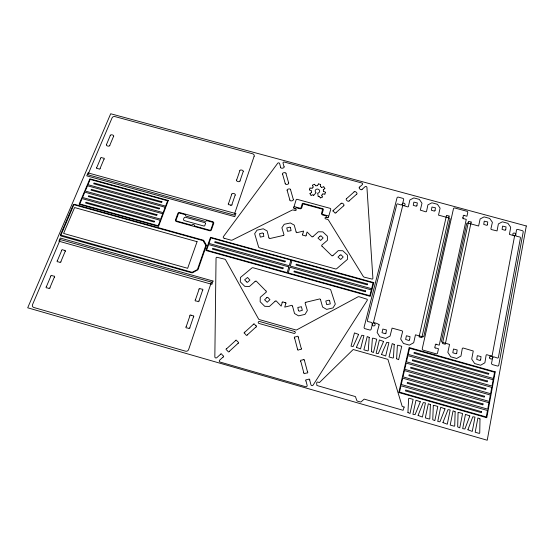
<?xml version="1.0" encoding="UTF-8"?>
<svg xmlns="http://www.w3.org/2000/svg" width="554" height="554" viewBox="0 0 554 554"><rect width="100%" height="100%" fill="white"/><g stroke="black" fill="none" stroke-linecap="round" stroke-linejoin="round"><path stroke-width="0.83" d="M320.392 186.393L320.544 184.544M296.051 231.981L296.729 232.715L303.627 231.053L302.713 234.12M290.663 189.641C290.594 188.27 286.39 188.956 287.069 190.444M286.065 173.354C286.009 172.024 281.785 172.606 282.498 174.143M462.992 217.583L463.303 216.143A0.699 0.609 24.9 0 1 464.342 215.464M320.627 299.672L319.866 298.897L306.023 302.249M292.637 306.092L291.882 305.302L284.728 307.124L285.712 303.814M289.777 200.077C289.908 201.656 294.077 200.832 293.371 199.315M285.158 183.616C285.296 185.168 289.423 184.364 288.724 182.868M268.849 237.881L269.576 238.615L283.094 235.505M280.601 167.433C280.753 168.942 284.673 168.167 284.181 166.74M324.935 194.059L325.447 192.307M306.161 235.069L307.075 231.994L312.034 236.939L313.017 236.655M282.145 302.809L281.155 306.113L276.107 300.836L275.075 301.141M309.416 189.842L309.949 188.097M349.152 201.012C348.237 202.335 345.024 199.426 346.499 198.567M354.061 191.836C355.003 190.562 358.057 193.304 356.762 194.253M362.087 189.482C361.166 190.791 358.009 187.917 359.442 187.065M332.975 255.616L331.984 255.906L322.109 246.281M341.056 203.415C342.012 202.162 345.045 204.876 343.771 205.859M189.828 327.608L193.45 317.006M199.018 300.725L202.549 290.407M231.925 204.516L235.118 195.174M240.027 180.833L243.137 171.733M186.227 326.576L189.877 315.981M195.465 299.721L199.018 289.41M228.539 203.581L231.745 194.253M236.676 179.918L239.806 170.826M255.103 281.287L256.17 281.023L265.927 290.975M49.943 287.602L54.264 277.332M60.898 261.564L65.102 251.564M100.135 168.298L103.944 159.247M109.796 145.328L113.515 136.499M46.425 286.598L50.767 276.335M57.429 260.581L61.653 250.588M96.825 167.391L100.648 158.34M106.527 144.442L110.253 135.612M317.504 185.611L318.391 183.963M321.77 195.126L322.733 193.99M313.737 195.354L316.002 192.757M312.193 188.173L313.142 187.12M113.695 136.395C114.533 135.197 110.516 133.923 110.204 135.495M235.249 195.105C236.046 193.671 231.884 192.543 231.683 194.129M332.996 255.463L338.286 250.63L342.822 250.754L347.427 255.103L347.497 259.341L336.79 268.607A1.489 1.385 15.7 0 1 335.392 268.898L259.57 247.846A1.475 1.364 1.7 0 1 258.566 246.89L254.667 233.663L257.042 230.132L263.261 228.788L267.125 230.976L268.919 237.742M222.937 357.157L219.675 360.135A1.184 1.143 -20.3 0 0 220.111 362.074L305.683 386.727A1.184 1.163 33.6 0 0 307.138 385.321L306.009 381.055M229.391 351.257L237.929 343.459M247.444 334.775L255.83 327.116M243.261 171.657C244.037 170.244 239.958 169.185 239.743 170.701M236.551 179.995C235.81 181.414 239.847 182.529 240.083 180.957M275.054 301.307L269.417 306.431L264.722 306.314L260.145 301.729L260.262 297.276L266.384 292.013L266.093 291.002M220.347 354.456L216.815 357.676A1.184 1.143 -20.2 0 1 214.841 356.859L216.046 258.247A1.184 1.101 -6.1 0 1 216.434 257.444A1.129 1.046 -6.1 0 1 216.78 257.236L224.564 259.14A1.877 1.738 -5.1 0 1 225.672 259.992L258.517 318.903A1.53 1.468 0.2 0 0 259.438 319.623L295.704 329.907A1.537 1.475 12.6 0 0 296.875 329.782L357.822 296.93A1.897 1.773 22.6 0 1 359.255 296.778L367.073 299.243A1.15 1.066 23.9 0 1 367.212 299.479A1.205 1.122 23.8 0 1 367.143 300.497L313.093 385.134A1.191 1.163 34.7 0 1 310.953 384.774L309.721 380.155M226.808 348.577L235.346 340.8M244.854 332.137L253.247 324.499M313.038 236.503L318.349 231.759L322.85 231.884L327.372 236.163L327.407 240.325L321.632 245.297L321.943 246.26M336.049 212.577L343.563 205.88M349.159 200.873L356.561 194.274M362.101 189.35L365.093 186.677A1.073 0.949 14.6 0 1 366.921 187.377L372.89 278.087A1.191 1.101 22 0 1 372.572 278.904A1.136 1.046 22 0 1 372.24 279.119L364.366 277.201A1.877 1.738 20.8 0 1 363.209 276.342L328.467 220.063A1.454 1.323 11.6 0 0 327.58 219.419L325.669 218.892A0.873 0.789 11.3 0 1 325.046 217.902A0.873 0.789 11.3 0 1 326.112 217.369L327.379 217.715A0.907 0.824 11.5 0 0 328.48 217.161L330.738 209.343A0.9 0.817 11.5 0 0 330.094 208.325L297.207 199.35A0.9 0.81 7 0 0 296.099 199.89L293.71 207.646A0.9 0.817 6.8 0 0 294.333 208.671L295.594 209.017A0.873 0.789 7 0 1 296.203 210.001A0.873 0.789 7 0 1 295.13 210.527L293.232 210.008A1.447 1.316 6.6 0 0 292.124 210.111L232.375 240.007A1.849 1.704 -2.8 0 1 230.949 240.145L224.245 238.282M333.536 210.229L341.049 203.553M346.645 198.561L354.054 191.975M359.594 187.058L362.358 184.607A1.066 0.949 14 0 0 361.838 182.993L284.361 162.066A1.06 0.935 5 0 0 283.046 163.174L284.022 166.622M255.082 281.446L249.439 286.473L244.778 286.349L240.284 281.848L240.443 277.478L251.772 268.081A1.496 1.399 -0.1 0 1 253.192 267.783L329.769 289.188A1.51 1.413 16.6 0 1 330.821 290.185L335.315 304.104L333.023 307.906L326.652 309.381L322.594 307.041L320.558 299.825M106.396 144.511C105.558 145.896 109.547 146.942 109.851 145.453M323.314 189.738L324.845 188.602M309.991 193.554L311.459 192.467M320.586 197.91L322.345 197.044M312.546 185.14L314.298 184.281M311.113 195.34L312.899 194.828M321.784 187.384L323.723 186.83M303.183 359.809L301.556 360.197A0.748 0.727 20.6 0 0 300.69 361.34M318.308 196.635L319.069 196.497M315.918 185.805L317.373 185.68M310.06 188.028L312.054 188.228M322.871 193.928L324.824 194.129M283.246 235.568L284.043 234.958L281.896 227.791L284.209 224.28L290.372 222.957L294.236 225.125L296.113 231.842M305.87 302.186L305.067 302.893L307.359 310.552L304.998 314.381L298.564 315.87L294.513 313.516L292.567 306.237M464.453 215.561L466.946 216.233L467.742 212.535A1.156 1.011 24.8 0 0 466.842 211.247L454.806 207.999A1.15 1.011 23.7 0 0 453.484 208.685L422.266 348.729A1.246 1.156 37.1 0 0 423.208 350.17L436.123 353.819A1.26 1.156 38.3 0 0 437.556 353.043L438.477 348.75L435.811 348.002M463.767 218.698L466.267 219.377L439.246 345.17L436.587 344.422M318.515 183.914L320.468 184.44M230.686 205.112L229.19 204.696A0.693 0.63 -2 0 1 228.428 203.678M284.998 302.588L283.419 302.145A0.727 0.693 6.9 0 0 282.111 302.664M64.527 250.387L62.997 249.958A0.741 0.651 -21.8 0 0 61.633 250.45M191.199 315.302L192.785 315.759A0.741 0.699 -16.5 0 1 193.568 316.895M323.578 191.359L325.392 192.19M309.478 189.953L311.237 190.77M320.461 186.518L321.632 187.356M313.052 194.863L313.619 195.361M255.872 325.69L254.729 324.533A0.734 0.706 -2.1 0 0 253.296 324.353M314.43 184.309L315.773 185.756M319.215 196.545L320.454 197.889M323.848 186.871L324.873 188.478M309.97 193.678L310.981 195.299M489.743 358.064L489.999 358.445A1.565 1.399 40.7 0 0 492.409 358.369M321.742 195.264L322.393 196.933M312.498 185.251L313.169 186.989M285.982 173.527L288.606 182.792M290.58 189.814L293.246 199.232M282.616 174.226L285.227 183.499M287.194 190.528L289.846 199.952M280.663 167.315L279.618 163.575A1.06 0.942 4.4 0 0 277.699 163.257L223.421 236.593A1.198 1.101 -3.8 0 0 224.093 238.234M298.267 337.289L301.175 348.189M304.478 360.571L307.456 371.706M294.624 338.148L297.512 349.062M300.801 361.45L303.758 372.6M323.266 189.87L323.488 191.241M317.719 193.221L318.204 196.573M311.32 190.888L311.514 192.335M231.953 204.648A0.693 0.63 -1.7 0 1 230.679 205.112M104.062 159.157A0.693 0.602 -12.3 0 0 103.369 158.16L101.915 157.772A0.693 0.596 -12.5 0 0 100.627 158.215M96.708 167.481A0.699 0.602 -13.3 0 0 97.4 168.485L98.861 168.88A0.699 0.602 -13.2 0 0 100.156 168.43M186.109 326.687A0.748 0.706 -19.5 0 0 186.899 327.85L188.492 328.293A0.748 0.706 -19.2 0 0 189.856 327.76M189.842 315.835A0.741 0.699 -16.8 0 1 191.213 315.302M195.347 299.825A0.734 0.693 -13.7 0 0 196.137 300.961L197.702 301.39A0.734 0.693 -13.3 0 0 199.045 300.87M202.667 290.303A0.734 0.686 -11.3 0 0 201.878 289.181L200.319 288.752A0.734 0.686 -11.7 0 0 198.983 289.264M60.919 261.71A0.748 0.658 -23 0 1 59.534 262.215L58.011 261.772A0.748 0.658 -23 0 1 57.304 260.685M64.52 250.38A0.741 0.651 -21.7 0 1 65.227 251.468M49.964 287.748A0.762 0.672 -26.1 0 1 48.551 288.274L47.007 287.824A0.762 0.672 -26.1 0 1 46.301 286.702M50.746 276.19A0.755 0.665 -24.8 0 1 52.145 275.677L53.683 276.127A0.755 0.665 -24.7 0 1 54.389 277.229M301.286 348.307A0.741 0.72 17.4 0 1 300.413 349.442L298.8 349.816A0.741 0.72 16.5 0 1 297.47 349.207M298.308 337.144A0.741 0.713 14.2 0 0 296.979 336.534L295.379 336.922A0.741 0.713 13.3 0 0 294.513 338.037M226.648 348.618A0.748 0.727 -15.1 0 0 226.745 350.052L227.888 351.222A0.748 0.727 -14.9 0 0 229.342 351.409M235.395 340.648A0.748 0.72 -10.2 0 1 236.856 340.835L237.985 342.012A0.748 0.72 -9.9 0 1 238.088 343.425M333.397 210.264A0.693 0.623 12 0 0 333.55 211.51L334.664 212.535A0.693 0.63 12.3 0 0 336.015 212.701M307.567 371.824A0.755 0.734 27.2 0 1 306.687 372.987L305.06 373.375A0.755 0.734 26.4 0 1 303.717 372.759M303.177 359.802A0.748 0.727 21.5 0 1 304.52 360.419M244.702 332.178A0.741 0.713 -5.9 0 0 244.806 333.584L245.955 334.741A0.741 0.713 -5.5 0 0 247.396 334.928M255.872 325.683A0.734 0.706 -1.6 0 1 255.983 327.082M315.773 192.397A2.251 2.015 9.4 0 1 316.168 189.371A2.251 2.015 9.4 0 1 319.443 190.264A2.251 2.015 9.4 0 1 318.114 193.034M294.68 208.768A0.879 0.796 6.9 0 0 295.199 208.761L295.524 208.595A0.969 0.879 6.9 0 0 295.801 208.186L296.383 207.805L299.769 208.726A1.627 1.468 7.6 0 0 301.764 207.743L302.837 204.225L303.37 203.969L322.179 209.093L322.58 209.62L321.555 213.151A1.627 1.475 10.8 0 0 322.712 215L326.105 215.942L326.396 216.559A0.976 0.886 11.5 0 0 326.403 217.043L326.59 217.355A0.879 0.796 11.5 0 0 327.026 217.618M402.391 203.824A1.627 1.447 19 0 1 400.452 204.793L397.495 203.837L396.886 204.184L367.295 320.787L367.718 321.549L370.882 322.255A1.738 1.634 28.1 0 1 372.163 324.312L372.156 324.519A1.503 1.413 28.6 0 0 374.22 325.842L374.594 325.648A1.503 1.413 28.6 0 0 374.449 323.321L374.255 323.204A0.963 0.9 28.4 0 1 373.548 322.068L402.571 206.199A0.9 0.803 19.4 0 1 403.637 205.659L403.845 205.666A1.413 1.253 19.3 0 0 404.953 203.941L404.725 203.609A1.413 1.253 19.3 0 0 402.481 203.671M492.492 358.175A1.807 1.62 40.9 0 1 494.507 357.032L497.665 358.106L498.365 357.655L520.462 237.735L520.012 237.036L516.979 236.378A1.676 1.447 29.4 0 1 515.635 234.508L515.629 234.314A1.447 1.253 29.2 0 0 513.6 233.109L513.267 233.282A1.447 1.253 29.2 0 0 513.551 235.395L513.738 235.498A0.928 0.803 29.3 0 1 514.479 236.537L492.181 355.433A0.997 0.893 40.4 0 1 491.066 356.07L490.844 356.063A1.565 1.399 40.7 0 0 489.743 358.064M220.395 354.311A0.755 0.727 -18.1 0 1 221.87 354.498L222.999 355.689A0.755 0.727 -18.2 0 1 223.089 357.122M305.891 380.937A0.755 0.741 30.8 0 1 306.771 379.76L308.405 379.372A0.755 0.741 31.4 0 1 309.755 379.996M284.991 302.581A0.727 0.693 7.6 0 1 285.822 303.71M302.602 234.21A0.699 0.644 8.7 0 0 303.412 235.27L304.935 235.685A0.699 0.644 9.1 0 0 306.196 235.201M293.807 207.334A0.9 0.817 6.8 0 1 294.915 206.787L299.936 208.166A0.9 0.817 7.6 0 0 301.051 207.618L302.221 203.768A0.72 0.651 7.9 0 1 303.1 203.339L322.85 208.726A0.72 0.651 10.6 0 1 323.363 209.544L322.234 213.408A0.907 0.817 10.8 0 0 322.878 214.44L327.926 215.818A0.907 0.824 11.5 0 1 328.57 216.849M435.659 348.037A0.755 0.693 37.5 0 1 434.994 346.728L435.361 345.107A0.755 0.693 37.1 0 1 436.469 344.311M463.622 218.726A0.699 0.609 25 0 1 462.985 217.57M246.516 281.841L247.458 282.388L249.93 280.075L247.548 277.464L244.626 279.832L246.516 281.841M298.447 310.572L299.139 311.216L302.325 310.351L301.431 306.715L297.823 307.449L298.447 310.572M356.381 347.365L360.557 348.882L363.93 335.586L361.831 335.239L356.388 347.344M379.137 324.845L377.101 332.386L379.802 336.77L385.702 338.439L390.064 336.043L392.08 328.12L402.135 330.849L402.64 331.576L400.694 339.041L403.451 343.445L409.371 345.121L413.706 342.711L415.458 334.831L422.57 336.784A1.17 1.08 35 0 0 423.921 336.029L450.028 219.225A1.094 0.963 24.1 0 0 449.19 217.992L438.519 215.146L440.077 208.152L437.445 204.294L431.919 202.806L427.91 204.862L426.532 211.448L425.915 211.843L420.299 210.118L421.989 203.256L419.392 199.419L413.88 197.93L409.849 199.98L408.402 206.587L407.917 206.933L402.197 205.215L403.644 199.606A1.143 1.011 18.9 0 0 402.793 198.332L398.388 197.141A1.143 1.011 18.4 0 0 397.038 197.82L364.103 327.22A1.226 1.156 28 0 0 364.989 328.674L369.691 329.997A1.226 1.15 28.9 0 0 371.152 329.208L372.551 323.626C372.233 321.569 378.244 323.543 379.137 324.845M430.403 404.655L429.814 418.692L429.392 419.053L425.306 417.889L428.332 403.728L430.403 404.655M467.901 429.772L472.271 431.407L474.993 417.107L472.797 416.767L467.901 429.752M469.813 415.964L464.896 428.983L462.687 428.644L465.471 414.371L469.813 415.964M416.892 205.721L417.356 202.93L413.893 202.12L413.249 205.305L416.269 206.24L416.892 205.804M515.635 235.492L514.978 235.99L509.438 234.397L510.698 227.244L507.914 223.331L502.326 221.822L498.385 223.92L497.049 230.921L491.169 229.501L490.892 228.892L492.402 222.299L489.653 218.401L484.085 216.898L480.124 218.975L478.614 226.011L467.908 223.068A1.101 0.963 25.7 0 0 466.655 223.733L441.545 340.987A1.177 1.08 36.9 0 0 442.431 342.372L449.557 344.422L447.847 352.337L450.707 356.783L456.676 358.473L460.963 356.035L462.327 348.369L463.019 347.974L473.255 350.994L471.717 359.068L474.633 363.535L480.623 365.231L484.882 362.78L486.142 355.128L486.724 354.664L492.845 356.603L491.571 363.147A1.274 1.143 41.4 0 0 492.554 364.643L497.36 365.993A1.274 1.143 41.7 0 0 498.773 365.176L523.205 231.953A1.177 1.011 29.3 0 0 522.263 230.637L517.775 229.425A1.177 1.011 29 0 0 516.466 230.125L515.635 235.492M290.49 227.736L291.065 230.651L287.581 231.302L286.764 227.929L289.825 227.161L290.49 227.736M409.544 339.893L408.873 340.488L405.639 339.45L406.401 335.759L410.05 336.687L409.544 339.921M407.924 412.515L410.002 413.485L413.132 399.372L409.101 398.222L408.651 398.596L407.924 412.515M505.719 229.799L505.116 230.298L502.09 229.398L502.547 226.101L506.051 226.918L505.719 229.827M339.997 255.165L337.988 257.104L340.689 259.487L343.196 257.008L340.932 254.708L339.997 255.165M445.007 408.852L439.945 421.802L437.736 421.469L440.686 407.273L445.007 408.852M442.937 422.591L447.286 424.212L450.173 409.988L447.985 409.655L442.937 422.564M396.602 358.757L398.624 359.685L401.754 346.278L397.786 345.17L397.391 345.53L396.602 358.757M394.226 344.463L393.423 357.739L393.001 358.078L389.033 356.963L392.225 343.584L394.226 344.463M479.993 418.907L479.736 433.062L479.314 433.422L475.194 432.245L477.901 417.938L479.993 418.907M385.944 333.169L385.203 333.757L382.011 332.67L382.849 329.055L386.484 329.983L385.944 333.169M487.388 224.834L486.779 225.333L483.718 224.391L484.251 221.157L487.749 221.967L487.388 224.834M263.288 233.511L263.856 236.392L260.311 237.105L259.535 233.705L262.624 232.929L263.288 233.539M319.997 236.212L317.982 238.116L320.641 240.457L323.141 237.964L320.925 235.762L319.997 236.212M480.637 359.885L479.979 360.467L476.71 359.408L477.34 355.661L481.031 356.603L480.637 359.913M420.306 401.775L415.112 414.621L412.896 414.316L416.006 400.196L420.306 401.775M418.076 415.431L422.404 417.051L425.451 402.903L423.27 402.571L418.076 415.389M371.429 351.617L373.438 352.538L376.727 339.207L372.842 338.106L372.378 338.439L371.429 351.617M458.068 412.765L457.673 426.905L459.765 427.806L462.569 413.54L458.539 412.391L458.075 412.744M369.227 337.4L368.265 350.578L367.814 350.938L363.888 349.83L367.24 336.52L369.227 337.4M455.153 411.781L454.723 425.86L454.301 426.227L450.201 425.05L453.068 410.819L455.153 411.781M456.731 353.223L456.004 353.784L452.812 352.746L453.484 349.013L457.161 349.955L456.731 353.251M329.651 300.815L330.309 303.911L326.728 304.638L325.8 301.023L328.944 300.171L329.651 300.815M433.311 405.666L432.75 419.731L434.835 420.631L437.799 406.442L433.782 405.293L433.311 405.646M383.562 341.465L379.393 339.955L376.124 353.3L378.264 353.618L383.555 341.527M266.716 297.74L264.577 299.79L267.215 302.269L269.943 299.645L267.686 297.256L266.716 297.74M381.498 354.47L385.695 356.014L388.901 342.642L386.775 342.324L381.498 354.449M435.015 210.659L435.451 207.826L431.981 207.016L431.365 210.208L434.391 211.15L435.008 210.735M358.604 334.408L353.161 346.499L351.028 346.181L354.463 332.912L358.604 334.408M205.825 245.415L197.418 269.604L192.106 272.305L60.968 235.097L73.675 205.167L74.291 204.814L203.041 240.651L205.825 245.415M205.596 223.317L204.758 225.741L204.066 226.08L184.073 220.547C182.875 219.869 183.921 217.099 185.285 217.216L205.118 222.708L205.596 223.317M404.157 407.051L403.097 410.292L364.186 399.109L361.34 401.636A1.212 1.156 46.1 0 1 360.197 401.913L357.586 401.165A1.205 1.156 45.8 0 1 356.734 400.307L355.433 396.588L316.895 385.494C316.064 380.923 317.511 381.948 319.395 382.585L353.203 349.512L387.925 359.373L402.204 406.435L404.157 407.051M526.3 225.963L487.229 440.236L27.7 307.795L110.689 113.764L526.3 225.963M487.485 410.5L486.287 416.982L399.51 392.135L400.971 385.771L487.485 410.5M488.919 402.73L487.735 409.171L401.269 384.469L402.716 378.153L488.919 402.73M490.345 395.023L489.168 401.415L403.014 376.859L404.455 370.591L490.345 395.023M491.758 387.378L490.588 393.714L404.745 369.303L406.172 363.085L491.758 387.378M493.164 379.781L492 386.076L406.463 361.81L407.882 355.633L493.164 379.781M494.556 372.246L493.399 378.493L408.173 354.366L409.579 348.237L494.556 372.246M495.228 371.852L486.765 417.723L398.811 392.53L409.143 347.538L495.228 371.852M481.578 411.712L481.398 412.668L405.459 390.937L405.673 390.002L481.578 411.712M483.04 403.935L482.859 404.884L407.197 383.285L407.405 382.357L483.04 403.935M484.487 396.221L484.307 397.156L408.914 375.688L409.129 374.76L484.487 396.221M485.92 388.555L485.747 389.49L410.625 368.147L410.833 367.226L485.92 388.555M487.347 380.951L487.174 381.879L412.321 360.661L412.529 359.747L487.347 380.951M488.766 373.403L488.593 374.324L414.004 353.223L414.212 352.323L488.766 373.403M471.177 222.057L445.277 344.269L442.501 343.487L468.566 221.351L471.177 222.057M449.114 216.081L421.836 337.67L419.073 336.894L446.517 215.381L449.114 216.081M371.325 289.894L369.843 295.691L288.232 272.907L289.943 267.215L371.325 289.894M373.098 282.949L371.63 288.703L290.296 266.052L291.993 260.401L373.098 282.949M373.77 282.595L370.259 296.355L205.936 250.477L210.513 237.299L373.77 282.595M365.619 290.947L365.398 291.799L293.973 271.876L294.222 271.038L365.619 290.947M367.413 283.987L367.198 284.839L296.016 265.027L296.258 264.196L367.413 283.987M288.869 266.917L287.152 272.61L206.635 250.138L208.574 244.549L288.869 266.917M290.919 260.103L289.216 265.747L208.969 243.407L210.894 237.86L290.919 260.103M283.129 267.942L282.879 268.78L212.411 249.127L212.694 248.31L283.129 267.942M285.206 261.121L284.957 261.945L214.723 242.41L215.007 241.592L285.206 261.121M211.42 282.131L188.623 349.56A2.507 2.389 -24 0 1 185.486 351.167L33.891 307.505A2.555 2.258 -28.5 0 1 32.527 304.631L60.289 239.563L211.42 282.131M213.027 281.037L211.919 284.327L58.911 241.205L60.268 238.026L213.027 281.037M235.838 213.609L234.799 216.676L86.763 175.86L88.031 172.896L235.838 213.609M254.141 156.228L234.155 215.049L87.899 174.745L112.088 117.836A2.244 1.904 -9.6 0 1 114.955 116.596L252.631 153.783A2.244 1.974 1.6 0 1 254.141 156.228M213.124 223.22L210.873 229.675A0.873 0.796 -5.5 0 1 209.772 230.208L194.44 225.956A1.337 1.219 -7.6 0 0 193.575 224.474A1.337 1.219 -7.6 0 0 191.906 225.249L176.615 221.011A0.879 0.789 -9.2 0 1 176.068 220.021L178.43 213.615A0.873 0.789 -8.6 0 1 179.531 213.089L185.493 214.737A1.33 1.205 -7.8 0 0 186.352 216.198L204.835 221.316A1.33 1.212 -5.7 0 0 206.497 220.547L212.556 222.23A0.873 0.796 -4.9 0 1 213.124 223.22M213.692 223.373L211.448 229.827A1.475 1.343 -5.5 0 1 209.592 230.734L176.421 221.531A1.475 1.337 -9.2 0 1 175.5 219.862L177.862 213.456A1.468 1.323 -8.6 0 1 179.725 212.57L212.743 221.704A1.468 1.337 -4.9 0 1 213.692 223.373M206.323 245.713L197.979 269.708L192.633 272.707A1.136 1.053 -11.2 0 1 191.767 272.79L61.12 236.039A1.163 1.018 -20.5 0 1 60.476 234.757L73.156 205.022A1.122 0.983 -17.4 0 1 74.596 204.357L203.207 240.159A1.115 1.025 -7.2 0 1 203.858 240.658L206.261 244.93A1.115 1.025 -7.1 0 1 206.323 245.713M197.079 241.683L187.661 268.302L63.592 233.442L74.589 207.549L197.079 241.683M160.258 220.298L158.195 225.762L79.811 203.948L82.082 198.588L160.258 220.298M162.724 213.754L160.681 219.176L82.546 197.487L84.804 192.162L162.724 213.754M165.175 207.251L163.146 212.639L85.268 191.068L87.504 185.777L165.175 207.251M167.613 200.797L165.598 206.15L87.968 184.69L90.191 179.434L167.613 200.797M168.305 200.472L158.541 226.392L79.09 204.281L89.88 178.831L168.305 200.472M154.504 221.268L154.199 222.071L85.593 202.999L85.925 202.21L154.504 221.268M156.997 214.717L156.692 215.513L88.308 196.538L88.64 195.756L156.997 214.717M159.469 208.207L159.171 208.996L91.008 190.133L91.334 189.35L159.469 208.207M161.927 201.739L161.63 202.529L93.688 183.762L94.014 182.986L161.927 201.739M294.527 331.424L259.591 321.507A1.053 1.011 -0.2 0 0 258.275 322.193A1.053 1.011 -0.2 0 0 258.988 323.453L293.966 333.383A1.06 1.018 12.4 0 0 295.261 332.698A1.06 1.018 12.4 0 0 294.527 331.424"/></g></svg>
